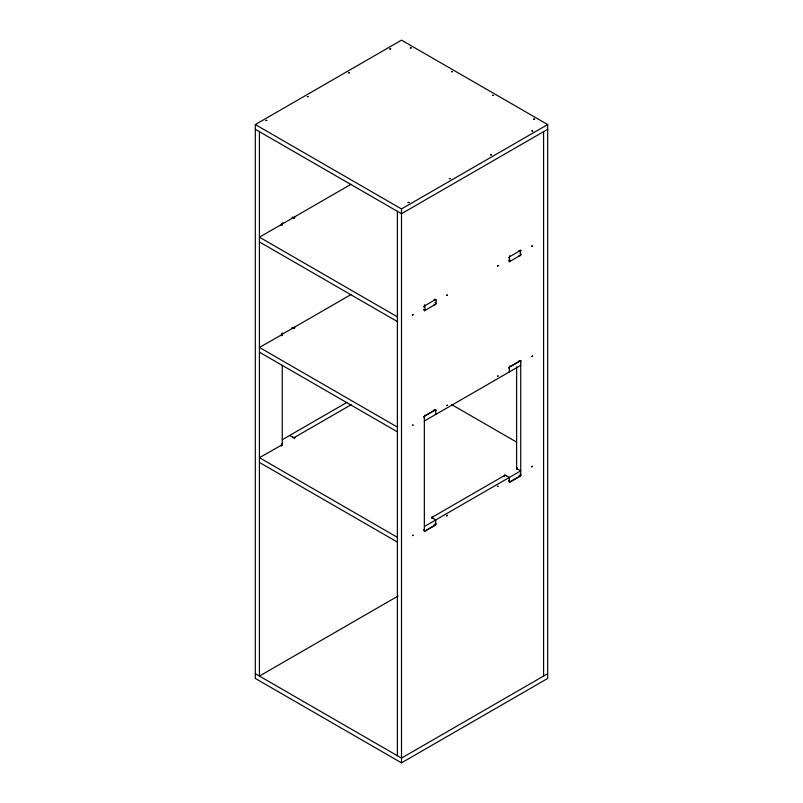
<?xml version="1.0" encoding="UTF-8"?>
<svg xmlns="http://www.w3.org/2000/svg" width="803" height="803" viewBox="0 0 803 803"><rect width="100%" height="100%" fill="white"/><g stroke="black" fill="none" stroke-linecap="round" stroke-linejoin="round"><path stroke-width="1.2" d="M281.612 443.949L282.254 444.581L282.265 365.405M294.691 218.004L294.691 216.82L351.062 184.268M294.691 327.955L294.691 327.072L351.062 294.52M294.681 216.85L293.778 218.286M294.681 327.132L294.39 328.367M282.254 444.581L281.973 445.795M293.778 328.537L294.33 327.514M281.612 223.445L282.295 223.866L293.828 217.472L292.734 216.991M281.472 333.677L282.265 334.158L293.737 327.644L292.744 327.273M425.319 310.309L424.315 310.831L435.768 304.176L435.919 303.283L434.995 302.651M510.286 261.256L509.293 261.768L520.735 255.113C519.21 246.561 522.572 252.162 519.963 250.998M423.572 416.898C424.646 418.142 423.884 415.171 425.289 415.583L434.764 410.172C435.718 408.255 436.862 411.688 434.995 410.303M508.54 367.844C509.664 369.039 508.831 366.128 510.236 366.519L519.732 361.119C520.816 359.182 521.739 362.775 519.963 361.25M506.201 475.667L504.595 475.205L504.204 476.56M517.373 467.938L516.63 468.55L517.624 469.072M281.612 224.529C282.515 223.013 282.445 225.794 281.311 224.569L259.419 237.176L397.385 316.834M281.973 335.544L282.254 334.148L282.194 335.263M294.39 438.619L294.691 437.324L294.691 438.207M432.656 517.865C432.827 515.687 430.538 518.256 432.656 518.136M255.314 124.555L401.5 40.15L547.686 124.555L547.686 678.445L401.5 762.85L255.314 678.445L255.314 124.555L401.5 208.951L547.686 124.555M547.686 129.303L401.5 213.698L255.314 129.303M281.903 334.68L259.419 347.428L397.385 427.086M282.305 439.723L346.896 402.423M281.903 444.932L259.419 457.68L397.385 537.337M351.062 404.772L293.687 437.896L292.683 437.324M424.345 421.013L520.735 365.365M424.345 526.517L520.735 470.869L516.62 468.49L516.62 366.83M434.995 523.154L435.959 523.917L435.387 525.192L424.847 531.295L423.572 529.749M519.963 474.091L520.936 474.854L520.364 476.139L509.815 482.242L508.54 480.686M398.248 595.926L259.419 676.076L259.419 131.672M547.686 673.697L401.5 758.102L255.314 673.697M294.36 217.242L294.39 218.115M294.289 437.786L289.572 435.527M281.261 224.569L281.261 225.462M281.261 334.821L281.261 335.714M281.261 445.073L281.261 445.966M510.236 366.519L509.544 366.108M425.289 415.583L424.576 415.171M434.764 525.333L433.991 524.891M518.959 250.416L519.732 250.867L520.705 250.275L509.263 256.97L510.317 256.298L509.544 255.856M519.963 253.587C522.111 254.2 520.193 256.92 518.959 255.324M508.54 257.592C509.785 255.936 510.467 264.568 508.54 260.182M291.911 217.452L292.683 217.894M433.991 299.479C435.005 298.927 437.354 300.202 434.995 300.061M433.991 304.387C436.641 306.555 436.4 299.971 435.768 299.429L424.345 306.013L424.345 307.097L423.572 306.646M282.495 222.883L283.268 223.334M424.315 304.769C425.249 303.925 425.359 313.812 423.572 309.245M518.959 360.667L519.732 361.119M259.419 241.924L397.385 321.581M451.477 404.501L516.65 442.132M291.911 327.704L292.683 328.146M433.991 409.731L434.764 410.172M282.234 332.994L283.268 333.586M281.492 334.871L282.265 335.323M518.959 475.828L519.732 476.269M259.419 352.176L397.385 431.833M259.419 462.428L397.385 542.085M543.581 131.672L543.581 676.076M516.921 468.089L516.921 469.273M509.313 371.96L509.313 367.212L520.735 360.617L520.735 475.617L509.243 482.232L509.313 477.464L505.207 475.085L431.653 517.554L435.768 519.922L435.768 524.67L424.345 531.265L424.345 416.265L435.768 409.681L435.768 414.428M504.495 475.256L504.495 476.149M431.944 517.142L431.944 518.035M401.5 208.951L401.5 762.85M397.385 211.33L397.385 755.733M281.973 224.398L281.973 225.292M412.581 315.147L413.204 314.605L412.581 315.147M412.581 425.399L413.204 424.857L412.591 425.319M412.581 535.651L413.204 535.109L412.591 535.571M446.839 295.363L447.472 294.821L446.849 295.323M446.839 405.615L447.472 405.073L446.849 405.575M446.839 515.867L447.472 515.325L446.839 515.867M497.549 266.084L498.181 265.542L497.549 266.084M497.549 376.336L498.201 375.824L497.569 376.256M497.549 486.588L498.201 486.076L497.569 486.508M531.817 246.31L532.419 245.738L531.817 246.27M531.817 356.562L532.439 356.01L531.817 356.562M531.817 466.814L532.419 466.242L531.817 466.814M266.024 120.43L266.987 120.46L266.024 120.41M307.288 96.611L308.252 96.671L307.308 96.551M348.552 72.782L349.526 72.842L348.582 72.732M389.826 48.953L390.79 48.983L389.836 48.933M410.383 47.899L411.347 47.929L410.393 47.869M408.095 202.466L409.068 202.497L408.095 202.466M451.497 71.638L452.47 71.668L451.497 71.638M449.369 178.637L450.332 178.667L449.379 178.607M492.61 95.376L493.584 95.406L492.62 95.346M490.633 154.808L491.607 154.838L490.643 154.778M531.907 130.989L532.871 131.04L531.927 130.929M533.734 119.115L534.698 119.175L533.754 119.065"/></g></svg>
